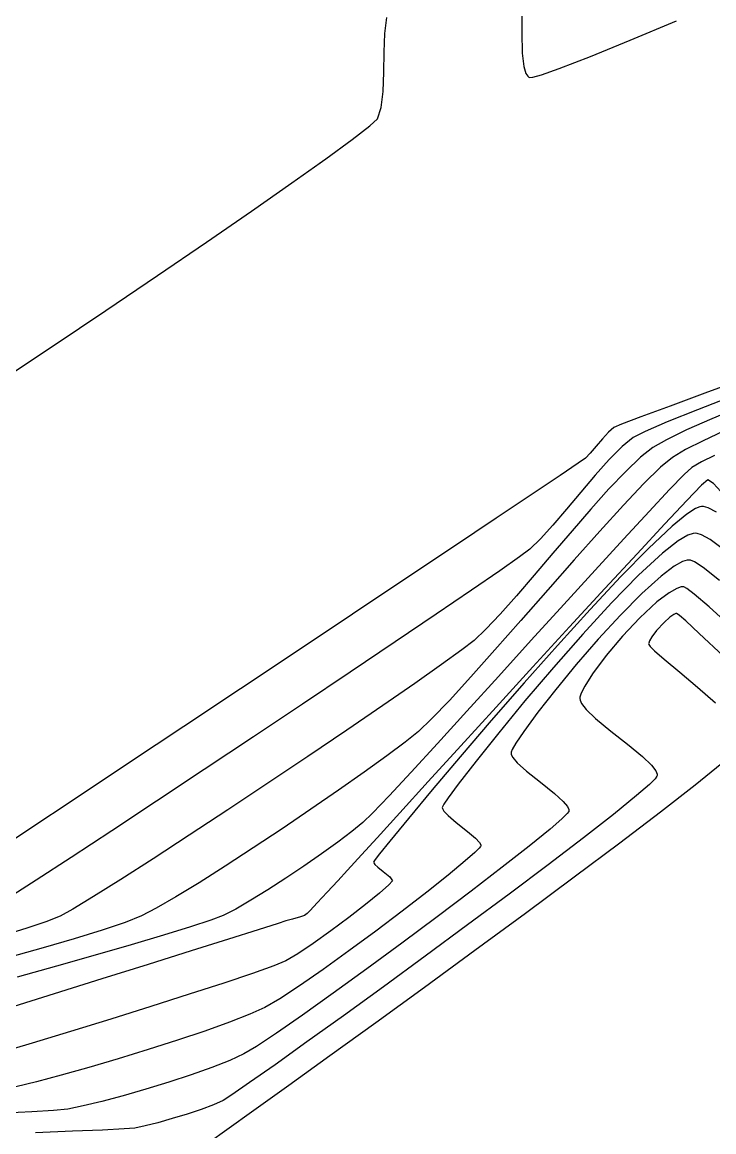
# Model space of a CAD drawing. Header units: metres. Extents: x 708868 to 711043, y 5411316 to 5413138.
# Drawn here: x 709892.7 to 709926, y 5411942 to 5411995.4 of the extents above; entities that cross this region are included whole.
import ezdxf

# ---------------------------------------------------------------- set-up
doc = ezdxf.new("R2010")
doc.units = ezdxf.units.M
for name, color, linetype in [('Rionegro 2010_Contours', 7, 'Continuous'), ('Rionegro 2014_Contours', 7, 'Continuous'), ('Rionegro 2018_Contours', 7, 'Continuous')]:
    doc.layers.add(name, color=color, linetype=linetype)

msp = doc.modelspace()

# ---------------------------------------------------------------- linework, layer by layer
at = {"layer": 'Rionegro 2010_Contours'}
for points in [[(709916.716, 5411996.014, 234), (709916.708, 5411994.89, 234), (709916.737, 5411993.887, 234), (709916.812, 5411993.254, 234), (709916.91, 5411992.919, 234), (709916.999, 5411992.778, 234), (709917.052, 5411992.735, 234), (709917.093, 5411992.724, 234), (709917.25, 5411992.74, 234), (709917.663, 5411992.851, 234), (709918.519, 5411993.148, 234), (709920.023, 5411993.731, 234), (709921.932, 5411994.513, 234), (709924.166, 5411995.454, 234)], [(709906.951, 5411988.576, 234), (709907.279, 5411988.808, 234), (709908.551, 5411989.735, 234), (709909.4, 5411990.388, 234), (709909.764, 5411990.725, 234), (709909.95, 5411991.274, 234), (709910.039, 5411992.054, 234), (709910.072, 5411992.972, 234), (709910.086, 5411993.934, 234), (709910.123, 5411994.845, 234), (709910.22, 5411995.612, 234)], [(709927.737, 5411978.341, 234), (709925.647, 5411977.574, 234), (709923.857, 5411976.913, 234), (709922.452, 5411976.388, 234), (709921.518, 5411976.032, 234), (709921.139, 5411975.874, 234), (709920.891, 5411975.657, 234), (709920.6, 5411975.335, 234), (709920.297, 5411974.976, 234), (709920.012, 5411974.643, 234), (709919.775, 5411974.402, 234), (709919.432, 5411974.164, 234), (709918.558, 5411973.574, 234), (709917.22, 5411972.676, 234), (709915.484, 5411971.516, 234), (709913.418, 5411970.136, 234), (709911.086, 5411968.581, 234), (709908.557, 5411966.895, 234), (709905.895, 5411965.123, 234), (709903.169, 5411963.308, 234), (709900.443, 5411961.495, 234), (709897.785, 5411959.728, 234), (709895.261, 5411958.05, 234), (709892.937, 5411956.507, 234), (709890.88, 5411955.143, 234)], [(709927.28, 5411976.882, 236), (709925.87, 5411976.297, 236), (709924.649, 5411975.759, 236), (709923.678, 5411975.29, 236), (709923.021, 5411974.917, 236), (709922.428, 5411974.449, 236), (709921.715, 5411973.768, 236), (709920.91, 5411972.92, 236), (709920.039, 5411971.951, 236), (709919.131, 5411970.908, 236), (709918.212, 5411969.835, 236), (709917.311, 5411968.779, 236), (709916.453, 5411967.785, 236), (709915.667, 5411966.899, 236), (709914.979, 5411966.168, 236), (709914.418, 5411965.636, 236), (709913.823, 5411965.173, 236), (709912.849, 5411964.467, 236), (709911.559, 5411963.56, 236), (709910.016, 5411962.494, 236), (709908.282, 5411961.311, 236), (709906.42, 5411960.054, 236), (709904.494, 5411958.764, 236), (709902.567, 5411957.484, 236), (709900.7, 5411956.256, 236), (709898.958, 5411955.122, 236), (709897.403, 5411954.125, 236), (709896.098, 5411953.305, 236), (709895.106, 5411952.706, 236), (709894.49, 5411952.37, 236), (709893.793, 5411952.088, 236), (709892.881, 5411951.779, 236), (709891.811, 5411951.453, 236)], [(709926.431, 5411975.705, 237), (709925.438, 5411975.245, 237), (709924.598, 5411974.815, 237), (709923.961, 5411974.438, 237), (709923.396, 5411973.971, 237), (709922.596, 5411973.184, 237), (709921.606, 5411972.137, 237), (709920.473, 5411970.893, 237), (709919.241, 5411969.514, 237), (709917.959, 5411968.061, 237), (709916.67, 5411966.596, 237), (709915.421, 5411965.181, 237), (709914.257, 5411963.877, 237), (709913.225, 5411962.747, 237), (709912.371, 5411961.852, 237), (709911.74, 5411961.253, 237), (709911.097, 5411960.738, 237), (709910.211, 5411960.074, 237), (709909.127, 5411959.293, 237), (709907.895, 5411958.427, 237), (709906.562, 5411957.51, 237), (709905.175, 5411956.574, 237), (709903.783, 5411955.651, 237), (709902.433, 5411954.774, 237), (709901.173, 5411953.976, 237), (709900.051, 5411953.289, 237), (709899.114, 5411952.747, 237), (709898.411, 5411952.38, 237), (709897.612, 5411952.059, 237), (709896.509, 5411951.686, 237), (709895.17, 5411951.275, 237), (709893.667, 5411950.84, 237), (709892.068, 5411950.394, 237)], [(709925.983, 5411974.528, 238), (709925.364, 5411974.227, 238), (709924.902, 5411973.959, 238), (709924.534, 5411973.623, 238), (709923.828, 5411972.897, 238), (709922.842, 5411971.844, 238), (709921.628, 5411970.528, 238), (709920.242, 5411969.013, 238), (709918.738, 5411967.361, 238), (709917.172, 5411965.638, 238), (709915.599, 5411963.905, 238), (709914.072, 5411962.226, 238), (709912.647, 5411960.665, 238), (709911.379, 5411959.286, 238), (709910.322, 5411958.151, 238), (709909.531, 5411957.325, 238), (709909.061, 5411956.87, 238), (709908.526, 5411956.437, 238), (709907.85, 5411955.925, 238), (709907.071, 5411955.362, 238), (709906.225, 5411954.774, 238), (709905.352, 5411954.187, 238), (709904.489, 5411953.629, 238), (709903.672, 5411953.126, 238), (709902.94, 5411952.704, 238), (709902.331, 5411952.39, 238), (709901.741, 5411952.164, 238), (709900.761, 5411951.844, 238), (709899.46, 5411951.447, 238), (709897.905, 5411950.991, 238), (709896.168, 5411950.491, 238), (709894.317, 5411949.965, 238), (709892.421, 5411949.428, 238)], [(709926.3, 5411972.798, 239), (709925.939, 5411973.191, 239), (709925.662, 5411973.363, 239), (709925.371, 5411973.101, 239), (709924.661, 5411972.369, 239), (709923.602, 5411971.245, 239), (709922.262, 5411969.805, 239), (709920.711, 5411968.126, 239), (709919.017, 5411966.284, 239), (709917.251, 5411964.358, 239), (709915.481, 5411962.423, 239), (709913.777, 5411960.557, 239), (709912.208, 5411958.837, 239), (709910.842, 5411957.339, 239), (709909.751, 5411956.14, 239), (709909.001, 5411955.317, 239), (709908.664, 5411954.948, 239), (709908.32, 5411954.577, 239), (709907.851, 5411954.069, 239), (709907.339, 5411953.517, 239), (709906.868, 5411953.008, 239), (709906.521, 5411952.635, 239), (709906.383, 5411952.487, 239), (709906.318, 5411952.442, 239), (709906.251, 5411952.399, 239), (709906.055, 5411952.34, 239), (709905.668, 5411952.227, 239), (709905.348, 5411952.132, 239), (709904.976, 5411952.015, 239), (709904.022, 5411951.714, 239), (709902.591, 5411951.264, 239), (709900.788, 5411950.697, 239), (709898.718, 5411950.046, 239), (709896.487, 5411949.346, 239), (709894.199, 5411948.628, 239), (709891.96, 5411947.927, 239)], [(709926.489, 5411969.959, 241), (709925.777, 5411970.484, 241), (709925.364, 5411970.714, 241), (709925.152, 5411970.782, 241), (709925.067, 5411970.79, 241), (709924.961, 5411970.777, 241), (709924.712, 5411970.691, 241), (709924.247, 5411970.42, 241), (709923.481, 5411969.825, 241), (709922.333, 5411968.766, 241), (709921.033, 5411967.44, 241), (709919.646, 5411965.933, 241), (709918.236, 5411964.331, 241), (709916.867, 5411962.721, 241), (709915.603, 5411961.19, 241), (709914.509, 5411959.825, 241), (709913.649, 5411958.713, 241), (709913.172, 5411958.064, 241), (709912.959, 5411957.746, 241), (709912.894, 5411957.625, 241), (709912.886, 5411957.594, 241), (709912.896, 5411957.541, 241), (709912.963, 5411957.418, 241), (709913.162, 5411957.202, 241), (709913.549, 5411956.873, 241), (709914.1, 5411956.441, 241), (709914.482, 5411956.119, 241), (709914.672, 5411955.911, 241), (709914.733, 5411955.797, 241), (709914.738, 5411955.748, 241), (709914.729, 5411955.722, 241), (709914.663, 5411955.635, 241), (709914.454, 5411955.427, 241), (709913.993, 5411955.019, 241), (709913.171, 5411954.339, 241), (709912.134, 5411953.515, 241), (709910.948, 5411952.598, 241), (709909.679, 5411951.639, 241), (709908.39, 5411950.688, 241), (709907.147, 5411949.794, 241), (709906.015, 5411949.01, 241), (709905.058, 5411948.385, 241), (709904.341, 5411947.969, 241), (709903.618, 5411947.642, 241), (709902.637, 5411947.26, 241), (709901.456, 5411946.838, 241), (709900.13, 5411946.394, 241), (709898.719, 5411945.943, 241), (709897.277, 5411945.501, 241), (709895.863, 5411945.085, 241), (709894.534, 5411944.71, 241), (709893.347, 5411944.394, 241), (709892.358, 5411944.151, 241)], [(709926.224, 5411968.516, 242), (709925.443, 5411969.139, 242), (709925.027, 5411969.412, 242), (709924.836, 5411969.494, 242), (709924.769, 5411969.503, 242), (709924.674, 5411969.493, 242), (709924.454, 5411969.423, 242), (709924.056, 5411969.205, 242), (709923.419, 5411968.73, 242), (709922.488, 5411967.893, 242), (709921.461, 5411966.854, 242), (709920.392, 5411965.688, 242), (709919.337, 5411964.47, 242), (709918.351, 5411963.276, 242), (709917.489, 5411962.178, 242), (709916.806, 5411961.253, 242), (709916.425, 5411960.687, 242), (709916.255, 5411960.389, 242), (709916.203, 5411960.259, 242), (709916.197, 5411960.217, 242), (709916.208, 5411960.151, 242), (709916.28, 5411960.002, 242), (709916.496, 5411959.741, 242), (709916.935, 5411959.344, 242), (709917.611, 5411958.806, 242), (709918.283, 5411958.273, 242), (709918.712, 5411957.887, 242), (709918.917, 5411957.639, 242), (709918.98, 5411957.5, 242), (709918.985, 5411957.44, 242), (709918.974, 5411957.406, 242), (709918.894, 5411957.301, 242), (709918.641, 5411957.049, 242), (709918.079, 5411956.558, 242), (709917.066, 5411955.732, 242), (709915.775, 5411954.718, 242), (709914.276, 5411953.569, 242), (709912.641, 5411952.335, 242), (709910.941, 5411951.071, 242), (709909.246, 5411949.826, 242), (709907.627, 5411948.654, 242), (709906.156, 5411947.607, 242), (709904.903, 5411946.736, 242), (709903.94, 5411946.094, 242), (709903.336, 5411945.732, 242), (709902.653, 5411945.419, 242), (709901.789, 5411945.079, 242), (709900.795, 5411944.726, 242), (709899.72, 5411944.373, 242), (709898.613, 5411944.033, 242), (709897.524, 5411943.721, 242), (709896.501, 5411943.45, 242), (709895.594, 5411943.232, 242), (709894.852, 5411943.083, 242), (709894.169, 5411943.007, 242), (709893.132, 5411942.944, 242), (709891.814, 5411942.891, 242)], [(709926.982, 5411966.113, 243), (709925.733, 5411967.25, 243), (709925.017, 5411967.861, 243), (709924.66, 5411968.127, 243), (709924.515, 5411968.207, 243), (709924.471, 5411968.217, 243), (709924.381, 5411968.206, 243), (709924.174, 5411968.138, 243), (709923.801, 5411967.929, 243), (709923.216, 5411967.483, 243), (709922.4, 5411966.725, 243), (709921.559, 5411965.833, 243), (709920.773, 5411964.904, 243), (709920.118, 5411964.031, 243), (709919.74, 5411963.439, 243), (709919.567, 5411963.088, 243), (709919.515, 5411962.91, 243), (709919.509, 5411962.841, 243), (709919.519, 5411962.766, 243), (709919.591, 5411962.598, 243), (709919.81, 5411962.31, 243), (709920.264, 5411961.871, 243), (709920.998, 5411961.267, 243), (709921.795, 5411960.646, 243), (709922.52, 5411960.052, 243), (709922.962, 5411959.628, 243), (709923.167, 5411959.355, 243), (709923.227, 5411959.199, 243), (709923.232, 5411959.131, 243), (709923.219, 5411959.093, 243), (709923.132, 5411958.976, 243), (709922.857, 5411958.7, 243), (709922.24, 5411958.163, 243), (709921.121, 5411957.255, 243), (709919.679, 5411956.13, 243), (709917.982, 5411954.837, 243), (709916.102, 5411953.426, 243), (709914.106, 5411951.945, 243), (709912.065, 5411950.443, 243), (709910.048, 5411948.971, 243), (709908.124, 5411947.576, 243), (709906.363, 5411946.309, 243), (709904.834, 5411945.218, 243), (709903.606, 5411944.352, 243), (709902.749, 5411943.761, 243), (709902.332, 5411943.494, 243), (709901.874, 5411943.29, 243), (709901.278, 5411943.066, 243), (709900.598, 5411942.838, 243), (709899.885, 5411942.62, 243), (709899.193, 5411942.425, 243), (709898.573, 5411942.269, 243), (709898.079, 5411942.167, 243), (709897.565, 5411942.123, 243), (709896.533, 5411942.07, 243), (709895.078, 5411942.011, 243), (709893.296, 5411941.945, 243)], [(709926.418, 5411964.868, 244), (709925.26, 5411965.968, 244), (709924.608, 5411966.571, 244), (709924.303, 5411966.838, 244), (709924.196, 5411966.92, 244), (709924.173, 5411966.93, 244), (709924.133, 5411966.924, 244), (709924.033, 5411966.882, 244), (709923.848, 5411966.756, 244), (709923.562, 5411966.503, 244), (709923.205, 5411966.116, 244), (709922.973, 5411965.808, 244), (709922.86, 5411965.611, 244), (709922.824, 5411965.506, 244), (709922.82, 5411965.464, 244), (709922.829, 5411965.434, 244), (709922.897, 5411965.343, 244), (709923.109, 5411965.133, 244), (709923.56, 5411964.738, 244), (709924.315, 5411964.106, 244), (709925.177, 5411963.381, 244), (709926.036, 5411962.625, 244)], [(709926.345, 5411959.711, 244), (709925.059, 5411958.669, 244), (709923.395, 5411957.374, 244), (709921.427, 5411955.878, 244), (709919.232, 5411954.233, 244), (709916.884, 5411952.494, 244), (709914.459, 5411950.711, 244), (709912.032, 5411948.939, 244), (709909.679, 5411947.23, 244), (709907.475, 5411945.637, 244), (709905.496, 5411944.213, 244), (709903.816, 5411943.01, 244), (709902.511, 5411942.081, 244), (709901.656, 5411941.479, 244)]]:
    msp.add_polyline3d(points, dxfattribs=at)
at = {"layer": 'Rionegro 2014_Contours'}
for points in [[(709916.716, 5411996.014, 234), (709916.708, 5411994.89, 234), (709916.737, 5411993.887, 234), (709916.812, 5411993.254, 234), (709916.91, 5411992.919, 234), (709916.999, 5411992.778, 234), (709917.052, 5411992.735, 234), (709917.093, 5411992.724, 234), (709917.25, 5411992.74, 234), (709917.663, 5411992.851, 234), (709918.519, 5411993.148, 234), (709920.023, 5411993.731, 234), (709921.932, 5411994.513, 234), (709924.166, 5411995.454, 234)], [(709891.616, 5411978.131, 234), (709894.152, 5411979.814, 234), (709896.69, 5411981.514, 234), (709899.168, 5411983.188, 234), (709901.527, 5411984.797, 234), (709903.706, 5411986.297, 234), (709905.643, 5411987.648, 234), (709907.279, 5411988.808, 234), (709908.551, 5411989.735, 234), (709909.4, 5411990.388, 234), (709909.764, 5411990.725, 234), (709909.95, 5411991.274, 234), (709910.039, 5411992.054, 234), (709910.072, 5411992.972, 234), (709910.086, 5411993.934, 234), (709910.123, 5411994.845, 234), (709910.22, 5411995.612, 234)], [(709927.737, 5411978.341, 234), (709925.647, 5411977.574, 234), (709923.857, 5411976.913, 234), (709922.452, 5411976.388, 234), (709921.518, 5411976.032, 234), (709921.139, 5411975.874, 234), (709920.891, 5411975.657, 234), (709920.6, 5411975.335, 234), (709920.297, 5411974.976, 234), (709920.012, 5411974.643, 234), (709919.775, 5411974.402, 234), (709919.432, 5411974.164, 234), (709918.558, 5411973.574, 234), (709917.22, 5411972.676, 234), (709915.484, 5411971.516, 234), (709913.418, 5411970.136, 234), (709911.086, 5411968.581, 234), (709908.557, 5411966.895, 234), (709905.895, 5411965.123, 234), (709903.169, 5411963.308, 234), (709900.443, 5411961.495, 234), (709897.785, 5411959.728, 234), (709895.261, 5411958.05, 234), (709892.937, 5411956.507, 234), (709890.88, 5411955.143, 234)], [(709926.931, 5411977.419, 235), (709925.169, 5411976.734, 235), (709923.714, 5411976.146, 235), (709922.655, 5411975.689, 235), (709922.08, 5411975.396, 235), (709921.538, 5411974.957, 235), (709920.918, 5411974.335, 235), (709920.248, 5411973.587, 235), (709919.555, 5411972.773, 235), (709918.866, 5411971.951, 235), (709918.209, 5411971.179, 235), (709917.61, 5411970.515, 235), (709917.097, 5411970.019, 235), (709916.608, 5411969.654, 235), (709915.649, 5411968.981, 235), (709914.287, 5411968.045, 235), (709912.59, 5411966.892, 235), (709910.624, 5411965.565, 235), (709908.457, 5411964.109, 235), (709906.157, 5411962.571, 235), (709903.791, 5411960.993, 235), (709901.426, 5411959.422, 235), (709899.13, 5411957.902, 235), (709896.969, 5411956.477, 235), (709895.013, 5411955.193, 235), (709893.327, 5411954.095, 235), (709891.98, 5411953.227, 235)], [(709927.28, 5411976.882, 236), (709925.87, 5411976.297, 236), (709924.649, 5411975.759, 236), (709923.678, 5411975.29, 236), (709923.021, 5411974.917, 236), (709922.428, 5411974.449, 236), (709921.715, 5411973.768, 236), (709920.91, 5411972.92, 236), (709920.039, 5411971.951, 236), (709919.131, 5411970.908, 236), (709918.212, 5411969.835, 236), (709917.311, 5411968.779, 236), (709916.453, 5411967.785, 236), (709915.667, 5411966.899, 236), (709914.979, 5411966.168, 236), (709914.418, 5411965.636, 236), (709913.823, 5411965.173, 236), (709912.849, 5411964.467, 236), (709911.559, 5411963.56, 236), (709910.016, 5411962.494, 236), (709908.282, 5411961.311, 236), (709906.42, 5411960.054, 236), (709904.494, 5411958.764, 236), (709902.567, 5411957.484, 236), (709900.7, 5411956.256, 236), (709898.958, 5411955.122, 236), (709897.403, 5411954.125, 236), (709896.098, 5411953.305, 236), (709895.106, 5411952.706, 236), (709894.49, 5411952.37, 236), (709893.793, 5411952.088, 236), (709892.881, 5411951.779, 236), (709891.811, 5411951.453, 236)], [(709926.431, 5411975.705, 237), (709925.438, 5411975.245, 237), (709924.598, 5411974.815, 237), (709923.961, 5411974.438, 237), (709923.396, 5411973.971, 237), (709922.596, 5411973.184, 237), (709921.606, 5411972.137, 237), (709920.473, 5411970.893, 237), (709919.241, 5411969.514, 237), (709917.959, 5411968.061, 237), (709916.67, 5411966.596, 237), (709915.421, 5411965.181, 237), (709914.257, 5411963.877, 237), (709913.225, 5411962.747, 237), (709912.371, 5411961.852, 237), (709911.74, 5411961.253, 237), (709911.097, 5411960.738, 237), (709910.211, 5411960.074, 237), (709909.127, 5411959.293, 237), (709907.895, 5411958.427, 237), (709906.562, 5411957.51, 237), (709905.175, 5411956.574, 237), (709903.783, 5411955.651, 237), (709902.433, 5411954.774, 237), (709901.173, 5411953.976, 237), (709900.051, 5411953.289, 237), (709899.114, 5411952.747, 237), (709898.411, 5411952.38, 237), (709897.612, 5411952.059, 237), (709896.509, 5411951.686, 237), (709895.17, 5411951.275, 237), (709893.667, 5411950.84, 237), (709892.068, 5411950.394, 237)], [(709925.983, 5411974.528, 238), (709925.364, 5411974.227, 238), (709924.902, 5411973.959, 238), (709924.534, 5411973.623, 238), (709923.828, 5411972.897, 238), (709922.842, 5411971.844, 238), (709921.628, 5411970.528, 238), (709920.242, 5411969.013, 238), (709918.738, 5411967.361, 238), (709917.172, 5411965.638, 238), (709915.599, 5411963.905, 238), (709914.072, 5411962.226, 238), (709912.647, 5411960.665, 238), (709911.379, 5411959.286, 238), (709910.322, 5411958.151, 238), (709909.531, 5411957.325, 238), (709909.061, 5411956.87, 238), (709908.526, 5411956.437, 238), (709907.85, 5411955.925, 238), (709907.071, 5411955.362, 238), (709906.225, 5411954.774, 238), (709905.352, 5411954.187, 238), (709904.489, 5411953.629, 238), (709903.672, 5411953.126, 238), (709902.94, 5411952.704, 238), (709902.331, 5411952.39, 238), (709901.741, 5411952.164, 238), (709900.761, 5411951.844, 238), (709899.46, 5411951.447, 238), (709897.905, 5411950.991, 238), (709896.168, 5411950.491, 238), (709894.317, 5411949.965, 238), (709892.421, 5411949.428, 238)], [(709926.3, 5411972.798, 239), (709925.939, 5411973.191, 239), (709925.662, 5411973.363, 239), (709925.371, 5411973.101, 239), (709924.661, 5411972.369, 239), (709923.602, 5411971.245, 239), (709922.262, 5411969.805, 239), (709920.711, 5411968.126, 239), (709919.017, 5411966.284, 239), (709917.251, 5411964.358, 239), (709915.481, 5411962.423, 239), (709913.777, 5411960.557, 239), (709912.208, 5411958.837, 239), (709910.842, 5411957.339, 239), (709909.751, 5411956.14, 239), (709909.001, 5411955.317, 239), (709908.664, 5411954.948, 239), (709908.32, 5411954.577, 239), (709907.851, 5411954.069, 239), (709907.339, 5411953.517, 239), (709906.868, 5411953.008, 239), (709906.521, 5411952.635, 239), (709906.383, 5411952.487, 239), (709906.318, 5411952.442, 239), (709906.251, 5411952.399, 239), (709906.055, 5411952.34, 239), (709905.668, 5411952.227, 239), (709905.348, 5411952.132, 239), (709904.976, 5411952.015, 239), (709904.022, 5411951.714, 239), (709902.591, 5411951.264, 239), (709900.788, 5411950.697, 239), (709898.718, 5411950.046, 239), (709896.487, 5411949.346, 239), (709894.199, 5411948.628, 239), (709891.96, 5411947.927, 239)], [(709926.08, 5411971.798, 240), (709925.686, 5411972.008, 240), (709925.463, 5411972.07, 240), (709925.364, 5411972.076, 240), (709925.283, 5411972.064, 240), (709925.077, 5411971.981, 240), (709924.666, 5411971.716, 240), (709923.947, 5411971.126, 240), (709922.816, 5411970.062, 240), (709921.48, 5411968.703, 240), (709919.997, 5411967.121, 240), (709918.425, 5411965.391, 240), (709916.822, 5411963.585, 240), (709915.245, 5411961.777, 240), (709913.752, 5411960.039, 240), (709912.402, 5411958.445, 240), (709911.251, 5411957.068, 240), (709910.358, 5411955.981, 240), (709909.867, 5411955.37, 240), (709909.65, 5411955.086, 240), (709909.583, 5411954.989, 240), (709909.575, 5411954.97, 240), (709909.582, 5411954.937, 240), (709909.633, 5411954.858, 240), (709909.777, 5411954.717, 240), (709910.04, 5411954.506, 240), (709910.354, 5411954.25, 240), (709910.491, 5411954.057, 240), (709910.318, 5411953.864, 240), (709909.858, 5411953.466, 240), (709909.187, 5411952.925, 240), (709908.383, 5411952.302, 240), (709907.52, 5411951.657, 240), (709906.676, 5411951.052, 240), (709905.925, 5411950.548, 240), (709905.345, 5411950.207, 240), (709904.775, 5411949.973, 240), (709903.752, 5411949.609, 240), (709902.365, 5411949.144, 240), (709900.705, 5411948.604, 240), (709898.861, 5411948.018, 240), (709896.924, 5411947.412, 240), (709894.985, 5411946.814, 240), (709893.133, 5411946.252, 240), (709891.457, 5411945.754, 240)], [(709926.489, 5411969.959, 241), (709925.777, 5411970.484, 241), (709925.364, 5411970.714, 241), (709925.152, 5411970.782, 241), (709925.067, 5411970.79, 241), (709924.961, 5411970.777, 241), (709924.712, 5411970.691, 241), (709924.247, 5411970.42, 241), (709923.481, 5411969.825, 241), (709922.333, 5411968.766, 241), (709921.033, 5411967.44, 241), (709919.646, 5411965.933, 241), (709918.236, 5411964.331, 241), (709916.867, 5411962.721, 241), (709915.603, 5411961.19, 241), (709914.509, 5411959.825, 241), (709913.649, 5411958.713, 241), (709913.172, 5411958.064, 241), (709912.959, 5411957.746, 241), (709912.894, 5411957.625, 241), (709912.886, 5411957.594, 241), (709912.896, 5411957.541, 241), (709912.963, 5411957.418, 241), (709913.162, 5411957.202, 241), (709913.549, 5411956.873, 241), (709914.1, 5411956.441, 241), (709914.482, 5411956.119, 241), (709914.672, 5411955.911, 241), (709914.733, 5411955.797, 241), (709914.738, 5411955.748, 241), (709914.729, 5411955.722, 241), (709914.663, 5411955.635, 241), (709914.454, 5411955.427, 241), (709913.993, 5411955.019, 241), (709913.171, 5411954.339, 241), (709912.134, 5411953.515, 241), (709910.948, 5411952.598, 241), (709909.679, 5411951.639, 241), (709908.39, 5411950.688, 241), (709907.147, 5411949.794, 241), (709906.015, 5411949.01, 241), (709905.058, 5411948.385, 241), (709904.341, 5411947.969, 241), (709903.618, 5411947.642, 241), (709902.637, 5411947.26, 241), (709901.456, 5411946.838, 241), (709900.13, 5411946.394, 241), (709898.719, 5411945.943, 241), (709897.277, 5411945.501, 241), (709895.863, 5411945.085, 241), (709894.534, 5411944.71, 241), (709893.347, 5411944.394, 241), (709892.358, 5411944.151, 241)], [(709926.224, 5411968.516, 242), (709925.443, 5411969.139, 242), (709925.027, 5411969.412, 242), (709924.836, 5411969.494, 242), (709924.769, 5411969.503, 242), (709924.674, 5411969.493, 242), (709924.454, 5411969.423, 242), (709924.056, 5411969.205, 242), (709923.419, 5411968.73, 242), (709922.488, 5411967.893, 242), (709921.461, 5411966.854, 242), (709920.392, 5411965.688, 242), (709919.337, 5411964.47, 242), (709918.351, 5411963.276, 242), (709917.489, 5411962.178, 242), (709916.806, 5411961.253, 242), (709916.425, 5411960.687, 242), (709916.255, 5411960.389, 242), (709916.203, 5411960.259, 242), (709916.197, 5411960.217, 242), (709916.208, 5411960.151, 242), (709916.28, 5411960.002, 242), (709916.496, 5411959.741, 242), (709916.935, 5411959.344, 242), (709917.611, 5411958.806, 242), (709918.283, 5411958.273, 242), (709918.712, 5411957.887, 242), (709918.917, 5411957.639, 242), (709918.98, 5411957.5, 242), (709918.985, 5411957.44, 242), (709918.974, 5411957.406, 242), (709918.894, 5411957.301, 242), (709918.641, 5411957.049, 242), (709918.079, 5411956.558, 242), (709917.066, 5411955.732, 242), (709915.775, 5411954.718, 242), (709914.276, 5411953.569, 242), (709912.641, 5411952.335, 242), (709910.941, 5411951.071, 242), (709909.246, 5411949.826, 242), (709907.627, 5411948.654, 242), (709906.156, 5411947.607, 242), (709904.903, 5411946.736, 242), (709903.94, 5411946.094, 242), (709903.336, 5411945.732, 242), (709902.653, 5411945.419, 242), (709901.789, 5411945.079, 242), (709900.795, 5411944.726, 242), (709899.72, 5411944.373, 242), (709898.613, 5411944.033, 242), (709897.524, 5411943.721, 242), (709896.501, 5411943.45, 242), (709895.594, 5411943.232, 242), (709894.852, 5411943.083, 242), (709894.169, 5411943.007, 242), (709893.132, 5411942.944, 242), (709891.814, 5411942.891, 242)], [(709926.982, 5411966.113, 243), (709925.733, 5411967.25, 243), (709925.017, 5411967.861, 243), (709924.66, 5411968.127, 243), (709924.515, 5411968.207, 243), (709924.471, 5411968.217, 243), (709924.381, 5411968.206, 243), (709924.174, 5411968.138, 243), (709923.801, 5411967.929, 243), (709923.216, 5411967.483, 243), (709922.4, 5411966.725, 243), (709921.559, 5411965.833, 243), (709920.773, 5411964.904, 243), (709920.118, 5411964.031, 243), (709919.74, 5411963.439, 243), (709919.567, 5411963.088, 243), (709919.515, 5411962.91, 243), (709919.509, 5411962.841, 243), (709919.519, 5411962.766, 243), (709919.591, 5411962.598, 243), (709919.81, 5411962.31, 243), (709920.264, 5411961.871, 243), (709920.998, 5411961.267, 243), (709921.795, 5411960.646, 243), (709922.52, 5411960.052, 243), (709922.962, 5411959.628, 243), (709923.167, 5411959.355, 243), (709923.227, 5411959.199, 243), (709923.232, 5411959.131, 243), (709923.219, 5411959.093, 243), (709923.132, 5411958.976, 243), (709922.857, 5411958.7, 243), (709922.24, 5411958.163, 243), (709921.121, 5411957.255, 243), (709919.679, 5411956.13, 243), (709917.982, 5411954.837, 243), (709916.102, 5411953.426, 243), (709914.106, 5411951.945, 243), (709912.065, 5411950.443, 243), (709910.048, 5411948.971, 243), (709908.124, 5411947.576, 243), (709906.363, 5411946.309, 243), (709904.834, 5411945.218, 243), (709903.606, 5411944.352, 243), (709902.749, 5411943.761, 243), (709902.332, 5411943.494, 243), (709901.874, 5411943.29, 243), (709901.278, 5411943.066, 243), (709900.598, 5411942.838, 243), (709899.885, 5411942.62, 243), (709899.193, 5411942.425, 243), (709898.573, 5411942.269, 243), (709898.079, 5411942.167, 243), (709897.565, 5411942.123, 243), (709896.533, 5411942.07, 243), (709895.078, 5411942.011, 243), (709893.296, 5411941.945, 243)], [(709926.418, 5411964.868, 244), (709925.26, 5411965.968, 244), (709924.608, 5411966.571, 244), (709924.303, 5411966.838, 244), (709924.196, 5411966.92, 244), (709924.173, 5411966.93, 244), (709924.133, 5411966.924, 244), (709924.033, 5411966.882, 244), (709923.848, 5411966.756, 244), (709923.562, 5411966.503, 244), (709923.205, 5411966.116, 244), (709922.973, 5411965.808, 244), (709922.86, 5411965.611, 244), (709922.824, 5411965.506, 244), (709922.82, 5411965.464, 244), (709922.829, 5411965.434, 244), (709922.897, 5411965.343, 244), (709923.109, 5411965.133, 244), (709923.56, 5411964.738, 244), (709924.315, 5411964.106, 244), (709925.177, 5411963.381, 244), (709926.036, 5411962.625, 244)], [(709926.345, 5411959.711, 244), (709925.059, 5411958.669, 244), (709923.395, 5411957.374, 244), (709921.427, 5411955.878, 244), (709919.232, 5411954.233, 244), (709916.884, 5411952.494, 244), (709914.459, 5411950.711, 244), (709912.032, 5411948.939, 244), (709909.679, 5411947.23, 244), (709907.475, 5411945.637, 244), (709905.496, 5411944.213, 244), (709903.816, 5411943.01, 244), (709902.511, 5411942.081, 244), (709901.656, 5411941.479, 244)]]:
    msp.add_polyline3d(points, dxfattribs=at)
at = {"layer": 'Rionegro 2018_Contours'}
for points in [[(709916.716, 5411996.014, 234), (709916.708, 5411994.89, 234), (709916.737, 5411993.887, 234), (709916.812, 5411993.254, 234), (709916.91, 5411992.919, 234), (709916.999, 5411992.778, 234), (709917.052, 5411992.735, 234), (709917.093, 5411992.724, 234), (709917.25, 5411992.74, 234), (709917.663, 5411992.851, 234), (709918.519, 5411993.148, 234), (709920.023, 5411993.731, 234), (709921.932, 5411994.513, 234), (709924.166, 5411995.454, 234)], [(709891.616, 5411978.131, 234), (709894.152, 5411979.814, 234), (709896.69, 5411981.514, 234), (709899.168, 5411983.188, 234), (709901.527, 5411984.797, 234), (709903.706, 5411986.297, 234), (709905.643, 5411987.648, 234), (709907.279, 5411988.808, 234), (709908.551, 5411989.735, 234), (709909.4, 5411990.388, 234), (709909.764, 5411990.725, 234), (709909.95, 5411991.274, 234), (709910.039, 5411992.054, 234), (709910.072, 5411992.972, 234), (709910.086, 5411993.934, 234), (709910.123, 5411994.845, 234), (709910.22, 5411995.612, 234)], [(709927.737, 5411978.341, 234), (709925.647, 5411977.574, 234), (709923.857, 5411976.913, 234), (709922.452, 5411976.388, 234), (709921.518, 5411976.032, 234), (709921.139, 5411975.874, 234), (709920.891, 5411975.657, 234), (709920.6, 5411975.335, 234), (709920.297, 5411974.976, 234), (709920.012, 5411974.643, 234), (709919.775, 5411974.402, 234), (709919.432, 5411974.164, 234), (709918.558, 5411973.574, 234), (709917.22, 5411972.676, 234), (709915.484, 5411971.516, 234), (709913.418, 5411970.136, 234), (709911.086, 5411968.581, 234), (709908.557, 5411966.895, 234), (709905.895, 5411965.123, 234), (709903.169, 5411963.308, 234), (709900.443, 5411961.495, 234), (709897.785, 5411959.728, 234), (709895.261, 5411958.05, 234), (709892.937, 5411956.507, 234), (709890.88, 5411955.143, 234)], [(709926.931, 5411977.419, 235), (709925.169, 5411976.734, 235), (709923.714, 5411976.146, 235), (709922.655, 5411975.689, 235), (709922.08, 5411975.396, 235), (709921.538, 5411974.957, 235), (709920.918, 5411974.335, 235), (709920.248, 5411973.587, 235), (709919.555, 5411972.773, 235), (709918.866, 5411971.951, 235), (709918.209, 5411971.179, 235), (709917.61, 5411970.515, 235), (709917.097, 5411970.019, 235), (709916.608, 5411969.654, 235), (709915.649, 5411968.981, 235), (709914.287, 5411968.045, 235), (709912.59, 5411966.892, 235), (709910.624, 5411965.565, 235), (709908.457, 5411964.109, 235), (709906.157, 5411962.571, 235), (709903.791, 5411960.993, 235), (709901.426, 5411959.422, 235), (709899.13, 5411957.902, 235), (709896.969, 5411956.477, 235), (709895.013, 5411955.193, 235), (709893.327, 5411954.095, 235), (709891.98, 5411953.227, 235)], [(709927.28, 5411976.882, 236), (709925.87, 5411976.297, 236), (709924.649, 5411975.759, 236), (709923.678, 5411975.29, 236), (709923.021, 5411974.917, 236), (709922.428, 5411974.449, 236), (709921.715, 5411973.768, 236), (709920.91, 5411972.92, 236), (709920.039, 5411971.951, 236), (709919.131, 5411970.908, 236), (709918.212, 5411969.835, 236), (709917.311, 5411968.779, 236), (709916.453, 5411967.785, 236), (709915.667, 5411966.899, 236), (709914.979, 5411966.168, 236), (709914.418, 5411965.636, 236), (709913.823, 5411965.173, 236), (709912.849, 5411964.467, 236), (709911.559, 5411963.56, 236), (709910.016, 5411962.494, 236), (709908.282, 5411961.311, 236), (709906.42, 5411960.054, 236), (709904.494, 5411958.764, 236), (709902.567, 5411957.484, 236), (709900.7, 5411956.256, 236), (709898.958, 5411955.122, 236), (709897.403, 5411954.125, 236), (709896.098, 5411953.305, 236), (709895.106, 5411952.706, 236), (709894.49, 5411952.37, 236), (709893.793, 5411952.088, 236), (709892.881, 5411951.779, 236), (709891.811, 5411951.453, 236)], [(709926.431, 5411975.705, 237), (709925.438, 5411975.245, 237), (709924.598, 5411974.815, 237), (709923.961, 5411974.438, 237), (709923.396, 5411973.971, 237), (709922.596, 5411973.184, 237), (709921.606, 5411972.137, 237), (709920.473, 5411970.893, 237), (709919.241, 5411969.514, 237), (709917.959, 5411968.061, 237), (709916.67, 5411966.596, 237), (709915.421, 5411965.181, 237), (709914.257, 5411963.877, 237), (709913.225, 5411962.747, 237), (709912.371, 5411961.852, 237), (709911.74, 5411961.253, 237), (709911.097, 5411960.738, 237), (709910.211, 5411960.074, 237), (709909.127, 5411959.293, 237), (709907.895, 5411958.427, 237), (709906.562, 5411957.51, 237), (709905.175, 5411956.574, 237), (709903.783, 5411955.651, 237), (709902.433, 5411954.774, 237), (709901.173, 5411953.976, 237), (709900.051, 5411953.289, 237), (709899.114, 5411952.747, 237), (709898.411, 5411952.38, 237), (709897.612, 5411952.059, 237), (709896.509, 5411951.686, 237), (709895.17, 5411951.275, 237), (709893.667, 5411950.84, 237), (709892.068, 5411950.394, 237)], [(709925.983, 5411974.528, 238), (709925.364, 5411974.227, 238), (709924.902, 5411973.959, 238), (709924.534, 5411973.623, 238), (709923.828, 5411972.897, 238), (709922.842, 5411971.844, 238), (709921.628, 5411970.528, 238), (709920.242, 5411969.013, 238), (709918.738, 5411967.361, 238), (709917.172, 5411965.638, 238), (709915.599, 5411963.905, 238), (709914.072, 5411962.226, 238), (709912.647, 5411960.665, 238), (709911.379, 5411959.286, 238), (709910.322, 5411958.151, 238), (709909.531, 5411957.325, 238), (709909.061, 5411956.87, 238), (709908.526, 5411956.437, 238), (709907.85, 5411955.925, 238), (709907.071, 5411955.362, 238), (709906.225, 5411954.774, 238), (709905.352, 5411954.187, 238), (709904.489, 5411953.629, 238), (709903.672, 5411953.126, 238), (709902.94, 5411952.704, 238), (709902.331, 5411952.39, 238), (709901.741, 5411952.164, 238), (709900.761, 5411951.844, 238), (709899.46, 5411951.447, 238), (709897.905, 5411950.991, 238), (709896.168, 5411950.491, 238), (709894.317, 5411949.965, 238), (709892.421, 5411949.428, 238)], [(709926.3, 5411972.798, 239), (709925.939, 5411973.191, 239), (709925.662, 5411973.363, 239), (709925.371, 5411973.101, 239), (709924.661, 5411972.369, 239), (709923.602, 5411971.245, 239), (709922.262, 5411969.805, 239), (709920.711, 5411968.126, 239), (709919.017, 5411966.284, 239), (709917.251, 5411964.358, 239), (709915.481, 5411962.423, 239), (709913.777, 5411960.557, 239), (709912.208, 5411958.837, 239), (709910.842, 5411957.339, 239), (709909.751, 5411956.14, 239), (709909.001, 5411955.317, 239), (709908.664, 5411954.948, 239), (709908.32, 5411954.577, 239), (709907.851, 5411954.069, 239), (709907.339, 5411953.517, 239), (709906.868, 5411953.008, 239), (709906.521, 5411952.635, 239), (709906.383, 5411952.487, 239), (709906.318, 5411952.442, 239), (709906.251, 5411952.399, 239), (709906.055, 5411952.34, 239), (709905.668, 5411952.227, 239), (709905.348, 5411952.132, 239), (709904.976, 5411952.015, 239), (709904.022, 5411951.714, 239), (709902.591, 5411951.264, 239), (709900.788, 5411950.697, 239), (709898.718, 5411950.046, 239), (709896.487, 5411949.346, 239), (709894.199, 5411948.628, 239), (709891.96, 5411947.927, 239)], [(709926.08, 5411971.798, 240), (709925.686, 5411972.008, 240), (709925.463, 5411972.07, 240), (709925.364, 5411972.076, 240), (709925.283, 5411972.064, 240), (709925.077, 5411971.981, 240), (709924.666, 5411971.716, 240), (709923.947, 5411971.126, 240), (709922.816, 5411970.062, 240), (709921.48, 5411968.703, 240), (709919.997, 5411967.121, 240), (709918.425, 5411965.391, 240), (709916.822, 5411963.585, 240), (709915.245, 5411961.777, 240), (709913.752, 5411960.039, 240), (709912.402, 5411958.445, 240), (709911.251, 5411957.068, 240), (709910.358, 5411955.981, 240), (709909.867, 5411955.37, 240), (709909.65, 5411955.086, 240), (709909.583, 5411954.989, 240), (709909.575, 5411954.97, 240), (709909.582, 5411954.937, 240), (709909.633, 5411954.858, 240), (709909.777, 5411954.717, 240), (709910.04, 5411954.506, 240), (709910.354, 5411954.25, 240), (709910.491, 5411954.057, 240), (709910.318, 5411953.864, 240), (709909.858, 5411953.466, 240), (709909.187, 5411952.925, 240), (709908.383, 5411952.302, 240), (709907.52, 5411951.657, 240), (709906.676, 5411951.052, 240), (709905.925, 5411950.548, 240), (709905.345, 5411950.207, 240), (709904.775, 5411949.973, 240), (709903.752, 5411949.609, 240), (709902.365, 5411949.144, 240), (709900.705, 5411948.604, 240), (709898.861, 5411948.018, 240), (709896.924, 5411947.412, 240), (709894.985, 5411946.814, 240), (709893.133, 5411946.252, 240), (709891.457, 5411945.754, 240)], [(709926.489, 5411969.959, 241), (709925.777, 5411970.484, 241), (709925.364, 5411970.714, 241), (709925.152, 5411970.782, 241), (709925.067, 5411970.79, 241), (709924.961, 5411970.777, 241), (709924.712, 5411970.691, 241), (709924.247, 5411970.42, 241), (709923.481, 5411969.825, 241), (709922.333, 5411968.766, 241), (709921.033, 5411967.44, 241), (709919.646, 5411965.933, 241), (709918.236, 5411964.331, 241), (709916.867, 5411962.721, 241), (709915.603, 5411961.19, 241), (709914.509, 5411959.825, 241), (709913.649, 5411958.713, 241), (709913.172, 5411958.064, 241), (709912.959, 5411957.746, 241), (709912.894, 5411957.625, 241), (709912.886, 5411957.594, 241), (709912.896, 5411957.541, 241), (709912.963, 5411957.418, 241), (709913.162, 5411957.202, 241), (709913.549, 5411956.873, 241), (709914.1, 5411956.441, 241), (709914.482, 5411956.119, 241), (709914.672, 5411955.911, 241), (709914.733, 5411955.797, 241), (709914.738, 5411955.748, 241), (709914.729, 5411955.722, 241), (709914.663, 5411955.635, 241), (709914.454, 5411955.427, 241), (709913.993, 5411955.019, 241), (709913.171, 5411954.339, 241), (709912.134, 5411953.515, 241), (709910.948, 5411952.598, 241), (709909.679, 5411951.639, 241), (709908.39, 5411950.688, 241), (709907.147, 5411949.794, 241), (709906.015, 5411949.01, 241), (709905.058, 5411948.385, 241), (709904.341, 5411947.969, 241), (709903.618, 5411947.642, 241), (709902.637, 5411947.26, 241), (709901.456, 5411946.838, 241), (709900.13, 5411946.394, 241), (709898.719, 5411945.943, 241), (709897.277, 5411945.501, 241), (709895.863, 5411945.085, 241), (709894.534, 5411944.71, 241), (709893.347, 5411944.394, 241), (709892.358, 5411944.151, 241)], [(709926.224, 5411968.516, 242), (709925.443, 5411969.139, 242), (709925.027, 5411969.412, 242), (709924.836, 5411969.494, 242), (709924.769, 5411969.503, 242), (709924.674, 5411969.493, 242), (709924.454, 5411969.423, 242), (709924.056, 5411969.205, 242), (709923.419, 5411968.73, 242), (709922.488, 5411967.893, 242), (709921.461, 5411966.854, 242), (709920.392, 5411965.688, 242), (709919.337, 5411964.47, 242), (709918.351, 5411963.276, 242), (709917.489, 5411962.178, 242), (709916.806, 5411961.253, 242), (709916.425, 5411960.687, 242), (709916.255, 5411960.389, 242), (709916.203, 5411960.259, 242), (709916.197, 5411960.217, 242), (709916.208, 5411960.151, 242), (709916.28, 5411960.002, 242), (709916.496, 5411959.741, 242), (709916.935, 5411959.344, 242), (709917.611, 5411958.806, 242), (709918.283, 5411958.273, 242), (709918.712, 5411957.887, 242), (709918.917, 5411957.639, 242), (709918.98, 5411957.5, 242), (709918.985, 5411957.44, 242), (709918.974, 5411957.406, 242), (709918.894, 5411957.301, 242), (709918.641, 5411957.049, 242), (709918.079, 5411956.558, 242), (709917.066, 5411955.732, 242), (709915.775, 5411954.718, 242), (709914.276, 5411953.569, 242), (709912.641, 5411952.335, 242), (709910.941, 5411951.071, 242), (709909.246, 5411949.826, 242), (709907.627, 5411948.654, 242), (709906.156, 5411947.607, 242), (709904.903, 5411946.736, 242), (709903.94, 5411946.094, 242), (709903.336, 5411945.732, 242), (709902.653, 5411945.419, 242), (709901.789, 5411945.079, 242), (709900.795, 5411944.726, 242), (709899.72, 5411944.373, 242), (709898.613, 5411944.033, 242), (709897.524, 5411943.721, 242), (709896.501, 5411943.45, 242), (709895.594, 5411943.232, 242), (709894.852, 5411943.083, 242), (709894.169, 5411943.007, 242), (709893.132, 5411942.944, 242), (709891.814, 5411942.891, 242)], [(709926.982, 5411966.113, 243), (709925.733, 5411967.25, 243), (709925.017, 5411967.861, 243), (709924.66, 5411968.127, 243), (709924.515, 5411968.207, 243), (709924.471, 5411968.217, 243), (709924.381, 5411968.206, 243), (709924.174, 5411968.138, 243), (709923.801, 5411967.929, 243), (709923.216, 5411967.483, 243), (709922.4, 5411966.725, 243), (709921.559, 5411965.833, 243), (709920.773, 5411964.904, 243), (709920.118, 5411964.031, 243), (709919.74, 5411963.439, 243), (709919.567, 5411963.088, 243), (709919.515, 5411962.91, 243), (709919.509, 5411962.841, 243), (709919.519, 5411962.766, 243), (709919.591, 5411962.598, 243), (709919.81, 5411962.31, 243), (709920.264, 5411961.871, 243), (709920.998, 5411961.267, 243), (709921.795, 5411960.646, 243), (709922.52, 5411960.052, 243), (709922.962, 5411959.628, 243), (709923.167, 5411959.355, 243), (709923.227, 5411959.199, 243), (709923.232, 5411959.131, 243), (709923.219, 5411959.093, 243), (709923.132, 5411958.976, 243), (709922.857, 5411958.7, 243), (709922.24, 5411958.163, 243), (709921.121, 5411957.255, 243), (709919.679, 5411956.13, 243), (709917.982, 5411954.837, 243), (709916.102, 5411953.426, 243), (709914.106, 5411951.945, 243), (709912.065, 5411950.443, 243), (709910.048, 5411948.971, 243), (709908.124, 5411947.576, 243), (709906.363, 5411946.309, 243), (709904.834, 5411945.218, 243), (709903.606, 5411944.352, 243), (709902.749, 5411943.761, 243), (709902.332, 5411943.494, 243), (709901.874, 5411943.29, 243), (709901.278, 5411943.066, 243), (709900.598, 5411942.838, 243), (709899.885, 5411942.62, 243), (709899.193, 5411942.425, 243), (709898.573, 5411942.269, 243), (709898.079, 5411942.167, 243), (709897.565, 5411942.123, 243), (709896.533, 5411942.07, 243), (709895.078, 5411942.011, 243), (709893.296, 5411941.945, 243)], [(709926.418, 5411964.868, 244), (709925.26, 5411965.968, 244), (709924.608, 5411966.571, 244), (709924.303, 5411966.838, 244), (709924.196, 5411966.92, 244), (709924.173, 5411966.93, 244), (709924.133, 5411966.924, 244), (709924.033, 5411966.882, 244), (709923.848, 5411966.756, 244), (709923.562, 5411966.503, 244), (709923.205, 5411966.116, 244), (709922.973, 5411965.808, 244), (709922.86, 5411965.611, 244), (709922.824, 5411965.506, 244), (709922.82, 5411965.464, 244), (709922.829, 5411965.434, 244), (709922.897, 5411965.343, 244), (709923.109, 5411965.133, 244), (709923.56, 5411964.738, 244), (709924.315, 5411964.106, 244), (709925.177, 5411963.381, 244), (709926.036, 5411962.625, 244)], [(709926.345, 5411959.711, 244), (709925.059, 5411958.669, 244), (709923.395, 5411957.374, 244), (709921.427, 5411955.878, 244), (709919.232, 5411954.233, 244), (709916.884, 5411952.494, 244), (709914.459, 5411950.711, 244), (709912.032, 5411948.939, 244), (709909.679, 5411947.23, 244), (709907.475, 5411945.637, 244), (709905.496, 5411944.213, 244), (709903.816, 5411943.01, 244), (709902.511, 5411942.081, 244), (709901.656, 5411941.479, 244)]]:
    msp.add_polyline3d(points, dxfattribs=at)

doc.saveas('drawing.dxf')
